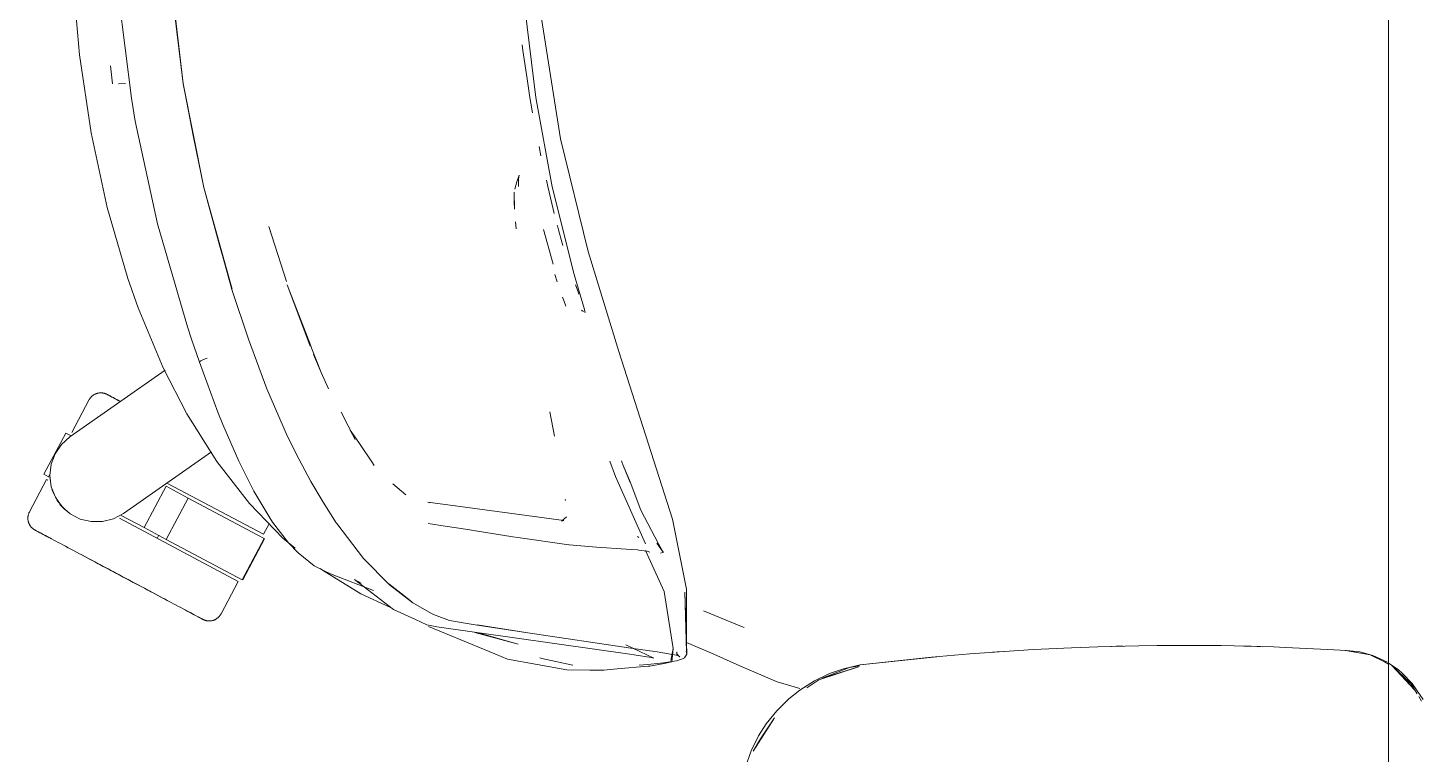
# Model space of a CAD drawing. Header units: millimetres. Extents: x 79795 to 317870, y -36033 to 97293.
# Drawn here: x 200268.3 to 200685.8, y 30466.5 to 30683.9 of the extents above; entities that cross this region are included whole.
import ezdxf

# ---------------------------------------------------------------- set-up
doc = ezdxf.new("R2010")
doc.units = ezdxf.units.MM
doc.header["$MEASUREMENT"] = 0
doc.layers.add('G-IMPT', color=8, linetype='CONTINUOUS', lineweight=9)
doc.layers.add('I-FURN', color=8, linetype='CONTINUOUS', lineweight=9)

msp = doc.modelspace()

# ---------------------------------------------------------------- linework, layer by layer
at = {"layer": 'G-IMPT'}
for p, q in [((200283.76, 30675.85), (200281.5, 30701.42)), ((200311.03, 30698.74), (200314.85, 30667.15)), ((200311.07, 30698.78), (200314.85, 30667.23)), ((200311.07, 30698.78), (200312.91, 30682.71)), ((200295.5, 30693.05), (200299.32, 30662.88)), ((200420.42, 30663.01), (200417.12, 30689.93)), ((200427.81, 30650.66), (200421.82, 30688.57)), ((200314.85, 30667.23), (200312.91, 30682.71)), ((200287.26, 30652.43), (200283.76, 30675.85)), ((200416.5, 30677.16), (200416.32, 30678.82)), ((200417.79, 30668.64), (200416.5, 30677.16)), ((200293.67, 30667.15), (200293.02, 30672.56)), ((200297.52, 30667.19), (200295.43, 30667.11)), ((200295.43, 30667.11), (200295.54, 30667.12)), ((200321.02, 30636.1), (200314.85, 30667.23)), ((200314.85, 30667.23), (200317.95, 30651.12)), ((200321.02, 30636.1), (200314.85, 30667.15)), ((200417.79, 30668.64), (200418.65, 30663.01)), ((200299.32, 30662.88), (200300.5, 30655.96)), ((200418.65, 30663.01), (200418.89, 30661.39)), ((200425.35, 30636.34), (200420.42, 30663.01)), ((200419.45, 30658.48), (200418.89, 30661.39)), ((200307.17, 30625.17), (200300.5, 30655.96)), ((200292.07, 30630.07), (200287.26, 30652.43)), ((200321.02, 30636.1), (200317.95, 30651.12)), ((200427.81, 30650.66), (200436.12, 30616.98)), ((200421.37, 30648.38), (200421.91, 30645.56)), ((200414.78, 30637.8), (200414.17, 30635.64)), ((200415.46, 30639.75), (200414.78, 30637.8)), ((200415.25, 30638.7), (200415.21, 30636.4)), ((200415.25, 30638.7), (200415.46, 30639.75)), ((200423.57, 30638.33), (200424.03, 30636.36)), ((200325.68, 30618.86), (200321.02, 30636.1)), ((200321.02, 30636.1), (200329.41, 30605.6)), ((200321.02, 30636.1), (200329.45, 30605.69)), ((200413.92, 30634.69), (200414.01, 30629.64)), ((200413.92, 30634.69), (200413.93, 30631.91)), ((200415.2, 30636.54), (200415.21, 30636.4)), ((200425.58, 30629.61), (200424.03, 30636.36)), ((200425.35, 30636.34), (200431.9, 30610.02)), ((200298.24, 30608.82), (200292.07, 30630.07)), ((200414.01, 30629.64), (200413.93, 30631.91)), ((200425.58, 30629.61), (200425.92, 30628.31)), ((200414.32, 30625.84), (200414.54, 30623.75)), ((200307.17, 30625.17), (200316.11, 30594.34)), ((200340.47, 30624.42), (200341.55, 30620.98)), ((200340.47, 30624.42), (200345.73, 30607.93)), ((200425.61, 30613.12), (200422.7, 30623.52)), ((200426.88, 30624.59), (200426.84, 30624.77)), ((200427.2, 30623.45), (200426.88, 30624.59)), ((200427.2, 30623.45), (200428.31, 30619.45)), ((200325.68, 30618.86), (200329.45, 30605.69)), ((200428.31, 30619.45), (200428.52, 30618.76)), ((200445.31, 30587), (200436.12, 30616.98)), ((200298.24, 30608.82), (200301.32, 30600.09)), ((200426.06, 30610.03), (200426.78, 30607.82)), ((200431.9, 30610.02), (200434.97, 30599.6)), ((200329.41, 30605.6), (200334.42, 30590.69)), ((200346.01, 30606.94), (200352.82, 30588.54)), ((200346.01, 30606.94), (200352.72, 30589.5)), ((200433.06, 30604.83), (200432.31, 30606.92)), ((200433.06, 30604.83), (200433.3, 30604.17)), ((200428.77, 30602.27), (200428.4, 30603.28)), ((200428.77, 30602.27), (200429.38, 30600.61)), ((200301.32, 30600.09), (200308.84, 30582.11)), ((200434.07, 30599.34), (200434.29, 30599.19)), ((200434.07, 30599.34), (200434.69, 30598.96)), ((200435.04, 30599.33), (200434.97, 30599.6)), ((200435.11, 30599.03), (200435.04, 30599.33)), ((200435.08, 30598.57), (200435.16, 30598.8)), ((200435.16, 30598.8), (200435.11, 30599.03)), ((200316.11, 30594.34), (200317.3, 30590.73)), ((200319.71, 30583.8), (200317.3, 30590.73)), ((200339.87, 30575.81), (200334.42, 30590.69)), ((200352.72, 30589.5), (200353.38, 30587.77)), ((200356.11, 30580.69), (200353.38, 30587.77)), ((200319.67, 30583.8), (200319.71, 30583.93)), ((200325.25, 30568.84), (200319.67, 30583.8)), ((200319.71, 30583.93), (200320.11, 30584.2)), ((200319.71, 30583.93), (200319.72, 30583.98)), ((200319.71, 30583.93), (200319.71, 30583.8)), ((200320.11, 30584.2), (200319.72, 30583.98)), ((200320.94, 30584.58), (200320.11, 30584.2)), ((200320.3, 30584.3), (200320.11, 30584.2)), ((200320.94, 30584.58), (200320.3, 30584.3)), ((200320.94, 30584.58), (200322, 30585.01)), ((200320.94, 30584.58), (200321.4, 30584.78)), ((200322, 30585.01), (200321.4, 30584.78)), ((200356.11, 30580.69), (200353.8, 30586.13)), ((200445.31, 30587), (200461.3, 30536.76)), ((200315.93, 30568.34), (200308.84, 30582.11)), ((200358.3, 30575.84), (200356.11, 30580.69)), ((200339.87, 30575.81), (200346.05, 30561.58)), ((200324.9, 30554.04), (200315.93, 30568.34)), ((200326.73, 30565.16), (200325.25, 30568.84)), ((200362.17, 30568.8), (200366.36, 30560.69)), ((200424.59, 30568.89), (200426, 30561.63)), ((200331.5, 30554.2), (200326.73, 30565.16)), ((200364.86, 30563.47), (200367.42, 30559.71)), ((200364.86, 30563.47), (200366.36, 30560.69)), ((200349.44, 30554.86), (200346.05, 30561.58)), ((200367.42, 30559.71), (200367.81, 30559.13)), ((200367.81, 30559.13), (200371.3, 30554)), ((200349.44, 30554.86), (200353.01, 30548.06)), ((200446.6, 30552.84), (200446.04, 30554.26)), ((200324.9, 30554.04), (200334.71, 30541.44)), ((200331.72, 30553.76), (200331.5, 30554.2)), ((200331.5, 30554.2), (200336.02, 30545.15)), ((200331.5, 30554.2), (200335.72, 30545.75)), ((200331.72, 30553.76), (200336.02, 30545.15)), ((200371.3, 30554), (200372.05, 30552.9)), ((200442.58, 30554.17), (200444.32, 30549.58)), ((200448.62, 30547.95), (200446.6, 30552.84)), ((200446.6, 30552.84), (200448.62, 30547.74)), ((200448.62, 30547.74), (200447.22, 30551.28)), ((200356.78, 30541.84), (200353.01, 30548.06)), ((200377.58, 30547.37), (200381.48, 30544.03)), ((200444.32, 30549.58), (200453.24, 30529.42)), ((200451.87, 30539.48), (200448.62, 30547.95)), ((200336.02, 30545.15), (200335.72, 30545.75)), ((200336.02, 30545.15), (200340.76, 30537.15)), ((200356.78, 30541.84), (200360.66, 30535.74)), ((200401.43, 30540.09), (200388.08, 30541.87)), ((200388.08, 30541.87), (200388.55, 30541.72)), ((200429.27, 30542.41), (200429.22, 30542.76)), ((200344.67, 30531.15), (200334.71, 30541.44)), ((200401.43, 30540.09), (200428.76, 30536.35)), ((200451.87, 30539.48), (200457.15, 30529.37)), ((200341.62, 30535.86), (200340.76, 30537.15)), ((200346.34, 30529.73), (200341.62, 30535.86)), ((200360.83, 30535.48), (200360.66, 30535.74)), ((200368.85, 30525.05), (200360.83, 30535.48)), ((200393.24, 30534.73), (200388.17, 30535.48)), ((200393.24, 30534.73), (200400.08, 30533.67)), ((200400.08, 30533.67), (200401.74, 30533.41)), ((200413.51, 30531.54), (200401.74, 30533.41)), ((200429.62, 30537.47), (200428.06, 30536.22)), ((200428.27, 30536.26), (200428.5, 30536.3)), ((200428.76, 30536.35), (200428.5, 30536.3)), ((200461.3, 30536.76), (200465.49, 30515.8)), ((200348.34, 30528.15), (200344.67, 30531.15)), ((200346.34, 30529.73), (200349.23, 30526.7)), ((200415.06, 30531.3), (200413.51, 30531.54)), ((200430.28, 30529.09), (200415.06, 30531.3)), ((200450.87, 30531.59), (200451.3, 30531.32)), ((200458.5, 30526.91), (200456.66, 30529.62)), ((200458.5, 30526.91), (200457.15, 30529.37)), ((200354.09, 30522.84), (200349.23, 30526.7)), ((200376.58, 30517.15), (200368.85, 30525.05)), ((200430.28, 30529.09), (200430.36, 30529.08)), ((200430.36, 30529.08), (200438.6, 30528.46)), ((200447.45, 30527.82), (200438.6, 30528.46)), ((200447.45, 30527.82), (200450.85, 30527.57)), ((200451.23, 30527.53), (200450.85, 30527.57)), ((200451.23, 30527.53), (200453.69, 30527.24)), ((200458.86, 30515.1), (200453.28, 30527.39)), ((200453.69, 30527.24), (200453.75, 30527.22)), ((200454.52, 30526.95), (200453.75, 30527.22)), ((200457.79, 30526.63), (200458.47, 30526.78)), ((200458.47, 30526.78), (200458.5, 30526.91)), ((200458.5, 30526.91), (200458.53, 30527.08)), ((200355.23, 30522.23), (200354.09, 30522.84)), ((200355.23, 30522.23), (200357.67, 30521.05)), ((200356.59, 30521.53), (200355.82, 30522.04)), ((200356.59, 30521.53), (200368.04, 30514.41)), ((200357.67, 30521.05), (200359.9, 30519.98)), ((200371.8, 30515.47), (200359.9, 30519.98)), ((200366.15, 30518.7), (200377.8, 30509.79)), ((200366.15, 30518.7), (200368.1, 30517.59)), ((200383.32, 30512.05), (200376.38, 30517.45)), ((200376.38, 30517.45), (200379.95, 30514.64)), ((200376.58, 30517.15), (200383.55, 30511.73)), ((200368.04, 30514.41), (200376.66, 30510.43)), ((200383.32, 30512.05), (200379.95, 30514.64)), ((200458.86, 30515.1), (200461.58, 30498.06)), ((200465.05, 30514.92), (200465.64, 30496.47)), ((200465.05, 30514.92), (200465.54, 30496.94)), ((200465.49, 30515.8), (200465.54, 30496.94)), ((200377.8, 30509.79), (200384.37, 30506.72)), ((200383.55, 30511.73), (200389.39, 30508.44)), ((200389.81, 30508.22), (200389.39, 30508.44)), ((200470.64, 30509.37), (200482.49, 30504.45)), ((200384.37, 30506.72), (200387.74, 30505.16)), ((200390.73, 30504.51), (200387.74, 30505.16)), ((200388.3, 30504.67), (200404.75, 30497.87)), ((200389.81, 30508.22), (200394.6, 30506.47)), ((200437.95, 30497.83), (200390.73, 30504.51)), ((200394.6, 30506.47), (200402.27, 30505.17)), ((200417.43, 30502.87), (200402.27, 30505.17)), ((200417.43, 30502.87), (200402.85, 30505.11)), ((200418.04, 30502.78), (200402.85, 30505.11)), ((200482.76, 30504.34), (200482.49, 30504.45)), ((200415.15, 30499.38), (200402.2, 30502.89)), ((200415.15, 30499.38), (200403.26, 30502.74)), ((200418.04, 30502.78), (200448.91, 30498.22)), ((200404.75, 30497.87), (200408.11, 30496.48)), ((200411.97, 30494.89), (200408.11, 30496.48)), ((200437.95, 30497.83), (200448.61, 30496.39)), ((200447.36, 30499.21), (200455.79, 30495.2)), ((200449.91, 30496.18), (200448.61, 30496.39)), ((200448.91, 30498.22), (200456.76, 30497.11)), ((200454.93, 30495.35), (200449.91, 30496.18)), ((200463.03, 30496), (200456.76, 30497.11)), ((200460.89, 30494.48), (200461.58, 30498.06)), ((200460.89, 30494.48), (200461.52, 30498.02)), ((200461.52, 30498.02), (200461.13, 30494.07)), ((200462.41, 30496.17), (200463.51, 30495.61)), ((200462.41, 30496.17), (200463.03, 30496)), ((200462.68, 30496.55), (200462.61, 30497.05)), ((200462.68, 30496.55), (200463.01, 30496.01)), ((200463.01, 30496.01), (200463.51, 30495.61)), ((200464.9, 30495.29), (200465.27, 30495.78)), ((200465.66, 30496.36), (200465.27, 30495.78)), ((200465.66, 30496.36), (200465.47, 30497.22)), ((200465.47, 30497.22), (200465.5, 30497.11)), ((200465.54, 30496.94), (200465.5, 30497.11)), ((200473.7, 30496.34), (200465.53, 30499.91)), ((200465.64, 30496.47), (200465.54, 30496.94)), ((200481.53, 30492.92), (200473.7, 30496.34)), ((200538.93, 30495.5), (200550.32, 30496.48)), ((200560.61, 30497.21), (200550.32, 30496.48)), ((200558.57, 30497.07), (200557.15, 30496.94)), ((200558.57, 30497.07), (200560.47, 30497.16)), ((200560.61, 30497.21), (200569.48, 30497.77)), ((200580.79, 30498.31), (200569.48, 30497.77)), ((200580.79, 30498.31), (200588.67, 30498.6)), ((200600.98, 30498.9), (200588.67, 30498.6)), ((200592.54, 30498.68), (200594.2, 30498.76)), ((200594.2, 30498.76), (200596.28, 30498.76)), ((200600.98, 30498.9), (200606.45, 30498.97)), ((200621.16, 30498.98), (200606.45, 30498.97)), ((200625.67, 30498.93), (200621.16, 30498.98)), ((200625.67, 30498.93), (200641.34, 30498.55)), ((200632.4, 30498.75), (200634.61, 30498.75)), ((200637.94, 30498.61), (200634.61, 30498.75)), ((200641.34, 30498.55), (200644.89, 30498.42)), ((200657.45, 30497.81), (200644.89, 30498.42)), ((200657.45, 30497.81), (200663.11, 30497.52)), ((200670.23, 30496.15), (200662.89, 30497.52)), ((200663.11, 30497.52), (200667.12, 30497.03)), ((200667.12, 30497.03), (200671.07, 30495.96)), ((200674.49, 30494.05), (200670.23, 30496.15)), ((200675.4, 30493.97), (200671.07, 30495.96)), ((200429.67, 30491.65), (200411.97, 30494.89)), ((200422.22, 30495.1), (200421.65, 30495.26)), ((200431.53, 30493.06), (200422.22, 30495.1)), ((200429.67, 30491.65), (200436.63, 30491.62)), ((200440.8, 30491.62), (200436.63, 30491.62)), ((200444.76, 30491.96), (200440.8, 30491.62)), ((200444.76, 30491.96), (200454.09, 30492.77)), ((200453.92, 30493.29), (200451.33, 30493.07)), ((200453.92, 30493.29), (200458.6, 30493.8)), ((200454.09, 30492.77), (200454.55, 30492.81)), ((200458.8, 30493.62), (200454.55, 30492.81)), ((200455.79, 30495.2), (200454.93, 30495.35)), ((200459.22, 30493.88), (200458.6, 30493.8)), ((200458.8, 30493.62), (200461.13, 30494.07)), ((200459.22, 30493.88), (200462.5, 30494.42)), ((200462.5, 30494.42), (200464.36, 30494.97)), ((200464.9, 30495.29), (200464.36, 30494.97)), ((200492.66, 30488.06), (200481.53, 30492.92)), ((200505.14, 30488.74), (200516.99, 30492.56)), ((200514.36, 30492.35), (200506.18, 30489.15)), ((200507.85, 30489.65), (200516.99, 30492.56)), ((200508.4, 30490.54), (200512.53, 30491.99)), ((200517.49, 30493.14), (200512.53, 30491.99)), ((200517.41, 30492.93), (200514.36, 30492.35)), ((200517.49, 30493.14), (200540.44, 30495.6)), ((200517.49, 30493.14), (200538.93, 30495.5)), ((200517.49, 30493.14), (200520.31, 30493.48)), ((200540.44, 30495.6), (200520.31, 30493.48)), ((200674.49, 30494.05), (200675.76, 30493.43)), ((200675.76, 30493.72), (200678.62, 30491.77)), ((200676.73, 30492.95), (200679.14, 30490.72)), ((200683.63, 30485.56), (200676.73, 30492.95)), ((200682.44, 30487.64), (200676.73, 30492.95)), ((200679.94, 30490.63), (200678.62, 30491.77)), ((200492.66, 30488.06), (200499.45, 30486.1)), ((200503.82, 30488.35), (200499.49, 30485.62)), ((200505.14, 30488.74), (200501.56, 30486.32)), ((200503.82, 30488.35), (200508.4, 30490.54)), ((200505.14, 30488.74), (200507.85, 30489.65)), ((200682.22, 30487.18), (200679.14, 30490.72)), ((200679.94, 30490.63), (200682.8, 30487.59)), ((200684.32, 30484.49), (200682.44, 30487.64)), ((200682.8, 30487.59), (200685.25, 30484.13)), ((200496.18, 30483), (200499.49, 30485.62)), ((200683.63, 30485.56), (200682.35, 30487.03)), ((200685.65, 30482.26), (200684.79, 30483.7)), ((200686.06, 30482.76), (200685.25, 30484.13)), ((200492.58, 30479.45), (200489.39, 30475.47)), ((200492.58, 30479.45), (200496.18, 30483)), ((200485.53, 30467.32), (200491.85, 30477.27)), ((200487.12, 30471.93), (200489.39, 30475.47)), ((200487.69, 30471), (200491.85, 30477.27)), ((200484.88, 30467.42), (200487.12, 30471.93)), ((200485.53, 30467.32), (200487.69, 30471)), ((200484.88, 30467.42), (200483.17, 30462.64))]:
    msp.add_line(p, q, dxfattribs=at)
at = {"layer": 'I-FURN'}
for p, q in [((200675.76, 31408.33), (200675.76, 30008.33)), ((200675.76, 30008.33), (200675.76, 31408.33)), ((200280.87, 30561.42), (200309.46, 30581.44)), ((200286.61, 30572.47), (200281.46, 30562.78)), ((200286.61, 30572.47), (200286.69, 30572.61)), ((200286.69, 30572.61), (200286.77, 30572.75)), ((200286.77, 30572.75), (200286.86, 30572.88)), ((200286.86, 30572.88), (200286.96, 30573.01)), ((200286.96, 30573.01), (200287.06, 30573.14)), ((200287.06, 30573.14), (200287.16, 30573.26)), ((200287.16, 30573.26), (200287.27, 30573.38)), ((200287.27, 30573.38), (200287.39, 30573.49)), ((200287.39, 30573.49), (200287.51, 30573.6)), ((200287.51, 30573.6), (200287.63, 30573.7)), ((200287.63, 30573.7), (200287.76, 30573.8)), ((200287.76, 30573.8), (200287.89, 30573.9)), ((200287.89, 30573.9), (200288.02, 30573.99)), ((200288.02, 30573.99), (200288.16, 30574.07)), ((200288.16, 30574.07), (200288.3, 30574.15)), ((200288.3, 30574.15), (200288.45, 30574.22)), ((200288.45, 30574.22), (200288.59, 30574.28)), ((200288.59, 30574.28), (200288.74, 30574.34)), ((200288.74, 30574.34), (200288.89, 30574.4)), ((200288.89, 30574.4), (200289.05, 30574.45)), ((200289.05, 30574.45), (200289.2, 30574.49)), ((200289.2, 30574.49), (200289.36, 30574.52)), ((200289.36, 30574.52), (200289.52, 30574.55)), ((200289.52, 30574.55), (200289.68, 30574.58)), ((200289.68, 30574.58), (200289.84, 30574.59)), ((200289.84, 30574.59), (200290, 30574.6)), ((200290, 30574.6), (200290.16, 30574.61)), ((200290.16, 30574.61), (200290.32, 30574.6)), ((200290.32, 30574.6), (200290.48, 30574.59)), ((200290.48, 30574.59), (200290.64, 30574.58)), ((200290.64, 30574.58), (200290.8, 30574.56)), ((200290.8, 30574.56), (200290.96, 30574.53)), ((200290.96, 30574.53), (200291.12, 30574.49)), ((200291.12, 30574.49), (200291.28, 30574.45)), ((200291.28, 30574.45), (200291.43, 30574.4)), ((200291.43, 30574.4), (200291.58, 30574.35)), ((200291.58, 30574.35), (200291.73, 30574.29)), ((200291.73, 30574.29), (200291.88, 30574.23)), ((200291.88, 30574.23), (200292.02, 30574.15)), ((200292.02, 30574.15), (200292.06, 30574.13)), ((200292.06, 30574.13), (200292.08, 30574.12)), ((200292.07, 30574.13), (200292.06, 30574.13)), ((200292.11, 30574.11), (200292.07, 30574.13)), ((200292.08, 30574.12), (200292.14, 30574.09)), ((200292.19, 30574.07), (200292.11, 30574.11)), ((200292.14, 30574.09), (200292.24, 30574.04)), ((200292.31, 30574), (200292.19, 30574.07)), ((200292.24, 30574.04), (200292.38, 30573.96)), ((200292.48, 30573.91), (200292.31, 30574)), ((200292.38, 30573.96), (200292.56, 30573.87)), ((200292.68, 30573.81), (200292.48, 30573.91)), ((200292.56, 30573.87), (200292.78, 30573.75)), ((200292.92, 30573.68), (200292.68, 30573.81)), ((200292.78, 30573.75), (200293.04, 30573.61)), ((200293.2, 30573.53), (200292.92, 30573.68)), ((200293.04, 30573.61), (200293.34, 30573.46)), ((200293.51, 30573.36), (200293.2, 30573.53)), ((200293.34, 30573.46), (200293.67, 30573.28)), ((200293.87, 30573.17), (200293.51, 30573.36)), ((200293.67, 30573.28), (200294.05, 30573.08)), ((200294.26, 30572.96), (200293.87, 30573.17)), ((200294.05, 30573.08), (200294.46, 30572.86)), ((200294.69, 30572.74), (200294.26, 30572.96)), ((200294.46, 30572.86), (200294.9, 30572.62)), ((200295.16, 30572.49), (200294.69, 30572.74)), ((200294.9, 30572.62), (200295.38, 30572.37)), ((200295.66, 30572.22), (200295.16, 30572.49)), ((200295.38, 30572.37), (200295.9, 30572.09)), ((200296.02, 30572.03), (200295.66, 30572.22)), ((200295.9, 30572.09), (200296.02, 30572.03)), ((200279.71, 30562.58), (200273.14, 30550.22)), ((200279.71, 30562.58), (200281.11, 30561.84)), ((200276.46, 30556.38), (200278.36, 30559.17)), ((200278.36, 30559.17), (200280.87, 30561.42)), ((200281.11, 30561.84), (200281.02, 30561.88)), ((200275.29, 30553.22), (200276.46, 30556.38)), ((200323.35, 30557), (200296.92, 30538.5)), ((200274.53, 30549.48), (200273.14, 30550.22)), ((200274.53, 30549.48), (200274.93, 30550.23)), ((200274.9, 30549.86), (200275.29, 30553.22)), ((200273.95, 30548.65), (200268.8, 30538.97)), ((200273.95, 30548.65), (200274.33, 30548.46)), ((200274.45, 30549.52), (200274.53, 30549.48)), ((200275.33, 30546.52), (200274.9, 30549.86)), ((200276.55, 30543.37), (200275.33, 30546.52)), ((200309.69, 30546.64), (200303.12, 30534.28)), ((200309.69, 30546.64), (200316.33, 30543.11)), ((200310.16, 30547.52), (200338.85, 30532.27)), ((200278.48, 30540.61), (200276.55, 30543.37)), ((200277.03, 30542.53), (200279.32, 30539.75)), ((200316.33, 30543.11), (200309.76, 30530.75)), ((200316.33, 30543.11), (200337.14, 30532.04)), ((200268.34, 30537.39), (200268.36, 30537.55)), ((200268.36, 30537.55), (200268.38, 30537.71)), ((200268.38, 30537.71), (200268.41, 30537.87)), ((200268.41, 30537.87), (200268.44, 30538.03)), ((200268.44, 30538.03), (200268.48, 30538.18)), ((200268.48, 30538.18), (200268.53, 30538.34)), ((200268.53, 30538.34), (200268.58, 30538.49)), ((200268.58, 30538.49), (200268.64, 30538.64)), ((200268.64, 30538.64), (200268.71, 30538.79)), ((200268.71, 30538.79), (200268.78, 30538.93)), ((200268.78, 30538.93), (200268.8, 30538.97)), ((200281.02, 30538.39), (200278.48, 30540.61)), ((200279.32, 30539.75), (200280.74, 30538.59)), ((200284.02, 30536.84), (200281.02, 30538.39)), ((200296.92, 30538.5), (200293.95, 30536.91)), ((200303.12, 30534.28), (200296.06, 30538.03)), ((200268.33, 30537.23), (200268.34, 30537.39)), ((200268.33, 30537.07), (200268.33, 30537.23)), ((200268.33, 30536.91), (200268.33, 30537.07)), ((200268.34, 30536.75), (200268.33, 30536.91)), ((200268.36, 30536.59), (200268.34, 30536.75)), ((200268.38, 30536.43), (200268.36, 30536.59)), ((200268.41, 30536.27), (200268.38, 30536.43)), ((200268.45, 30536.11), (200268.41, 30536.27)), ((200268.49, 30535.96), (200268.45, 30536.11)), ((200268.54, 30535.8), (200268.49, 30535.96)), ((200268.59, 30535.65), (200268.54, 30535.8)), ((200268.65, 30535.5), (200268.59, 30535.65)), ((200268.72, 30535.35), (200268.65, 30535.5)), ((200268.79, 30535.21), (200268.72, 30535.35)), ((200268.87, 30535.07), (200268.79, 30535.21)), ((200268.95, 30534.93), (200268.87, 30535.07)), ((200269.04, 30534.79), (200268.95, 30534.93)), ((200269.13, 30534.66), (200269.04, 30534.79)), ((200269.23, 30534.54), (200269.13, 30534.66)), ((200269.33, 30534.41), (200269.23, 30534.54)), ((200269.44, 30534.29), (200269.33, 30534.41)), ((200269.56, 30534.18), (200269.44, 30534.29)), ((200269.67, 30534.07), (200269.56, 30534.18)), ((200269.8, 30533.97), (200269.67, 30534.07)), ((200269.92, 30533.87), (200269.8, 30533.97)), ((200270.05, 30533.77), (200269.92, 30533.87)), ((200270.19, 30533.68), (200270.05, 30533.77)), ((200270.33, 30533.6), (200270.19, 30533.68)), ((200270.47, 30533.52), (200270.33, 30533.6)), ((200270.51, 30533.49), (200270.47, 30533.52)), ((200270.47, 30533.52), (200270.47, 30533.52)), ((200270.47, 30533.52), (200270.49, 30533.51)), ((200270.49, 30533.51), (200270.55, 30533.48)), ((200270.6, 30533.45), (200270.51, 30533.49)), ((200270.55, 30533.48), (200270.65, 30533.42)), ((200270.72, 30533.38), (200270.6, 30533.45)), ((200270.65, 30533.42), (200270.79, 30533.35)), ((200270.88, 30533.3), (200270.72, 30533.38)), ((200270.79, 30533.35), (200270.97, 30533.25)), ((200287.3, 30536.06), (200284.02, 30536.84)), ((200290.68, 30536.08), (200287.3, 30536.06)), ((200293.95, 30536.91), (200290.68, 30536.08)), ((200295.78, 30537.05), (200331.34, 30518.14)), ((200309.76, 30530.75), (200303.12, 30534.28)), ((200338.85, 30532.27), (200340.53, 30535.42)), ((200271.08, 30533.19), (200270.88, 30533.3)), ((200270.97, 30533.25), (200271.19, 30533.14)), ((200271.32, 30533.06), (200271.08, 30533.19)), ((200271.19, 30533.14), (200271.45, 30533)), ((200271.6, 30532.92), (200271.32, 30533.06)), ((200271.45, 30533), (200271.74, 30532.84)), ((200271.92, 30532.75), (200271.6, 30532.92)), ((200271.74, 30532.84), (200272.08, 30532.66)), ((200272.27, 30532.56), (200271.92, 30532.75)), ((200272.08, 30532.66), (200272.45, 30532.46)), ((200272.67, 30532.35), (200272.27, 30532.56)), ((200272.45, 30532.46), (200272.86, 30532.25)), ((200273.1, 30532.12), (200272.67, 30532.35)), ((200272.86, 30532.25), (200273.31, 30532.01)), ((200273.56, 30531.87), (200273.1, 30532.12)), ((200273.31, 30532.01), (200273.79, 30531.75)), ((200274.06, 30531.61), (200273.56, 30531.87)), ((200273.79, 30531.75), (200274.31, 30531.48)), ((200274.6, 30531.32), (200274.06, 30531.61)), ((200274.31, 30531.48), (200274.86, 30531.18)), ((200275.17, 30531.02), (200274.6, 30531.32)), ((200274.86, 30531.18), (200275.44, 30530.87)), ((200275.44, 30530.87), (200276.06, 30530.55)), ((200276.06, 30530.55), (200276.71, 30530.2)), ((200276.71, 30530.2), (200277.38, 30529.84)), ((200277.38, 30529.84), (200278.09, 30529.46)), ((200278.09, 30529.46), (200278.83, 30529.07)), ((200307.06, 30531.05), (200307.58, 30532.03)), ((200332.47, 30518.67), (200309.76, 30530.75)), ((200339.04, 30531.04), (200332.47, 30518.67)), ((200332.64, 30518.58), (200339.21, 30530.95)), ((200337.19, 30532.02), (200339.04, 30531.04)), ((200278.83, 30529.07), (200279.59, 30528.67)), ((200279.59, 30528.67), (200280.38, 30528.25)), ((200280.38, 30528.25), (200281.19, 30527.82)), ((200281.19, 30527.82), (200282.02, 30527.37)), ((200282.02, 30527.37), (200282.88, 30526.92)), ((200282.88, 30526.92), (200283.76, 30526.45)), ((200283.76, 30526.45), (200284.65, 30525.98)), ((200285.14, 30525.72), (200284.24, 30526.2)), ((200284.65, 30525.98), (200285.57, 30525.49)), ((200286.07, 30525.22), (200285.14, 30525.72)), ((200285.57, 30525.49), (200286.5, 30525)), ((200287, 30524.73), (200286.07, 30525.22)), ((200286.5, 30525), (200287.44, 30524.49)), ((200287.95, 30524.22), (200287, 30524.73)), ((200287.44, 30524.49), (200288.4, 30523.99)), ((200288.92, 30523.71), (200287.95, 30524.22)), ((200288.4, 30523.99), (200289.37, 30523.47)), ((200289.89, 30523.19), (200288.92, 30523.71)), ((200289.37, 30523.47), (200290.34, 30522.95)), ((200290.88, 30522.67), (200289.89, 30523.19)), ((200290.34, 30522.95), (200291.33, 30522.42)), ((200291.87, 30522.14), (200290.88, 30522.67)), ((200291.33, 30522.42), (200292.33, 30521.9)), ((200292.86, 30521.61), (200291.87, 30522.14)), ((200292.33, 30521.9), (200293.32, 30521.36)), ((200293.87, 30521.08), (200292.86, 30521.61)), ((200293.32, 30521.36), (200294.33, 30520.83)), ((200294.87, 30520.54), (200293.87, 30521.08)), ((200294.33, 30520.83), (200295.33, 30520.3)), ((200295.88, 30520.01), (200294.87, 30520.54)), ((200295.33, 30520.3), (200296.34, 30519.76)), ((200296.88, 30519.47), (200295.88, 30520.01)), ((200296.34, 30519.76), (200297.34, 30519.23)), ((200297.88, 30518.94), (200296.88, 30519.47)), ((200297.34, 30519.23), (200298.34, 30518.7)), ((200298.88, 30518.41), (200297.88, 30518.94)), ((200298.34, 30518.7), (200299.34, 30518.17)), ((200299.88, 30517.88), (200298.88, 30518.41)), ((200299.34, 30518.17), (200300.33, 30517.64)), ((200300.86, 30517.36), (200299.88, 30517.88)), ((200300.33, 30517.64), (200301.32, 30517.12)), ((200301.84, 30516.84), (200300.86, 30517.36)), ((200301.32, 30517.12), (200302.29, 30516.6)), ((200302.81, 30516.32), (200301.84, 30516.84)), ((200326.19, 30508.45), (200331.34, 30518.14)), ((200302.29, 30516.6), (200303.25, 30516.09)), ((200303.77, 30515.81), (200302.81, 30516.32)), ((200303.25, 30516.09), (200304.2, 30515.58)), ((200304.71, 30515.31), (200303.77, 30515.81)), ((200304.2, 30515.58), (200305.14, 30515.08)), ((200305.64, 30514.82), (200304.71, 30515.31)), ((200305.14, 30515.08), (200306.06, 30514.59)), ((200306.56, 30514.33), (200305.64, 30514.82)), ((200306.06, 30514.59), (200306.97, 30514.11)), ((200307.45, 30513.85), (200306.56, 30514.33)), ((200306.97, 30514.11), (200307.86, 30513.64)), ((200308.33, 30513.39), (200307.45, 30513.85)), ((200307.86, 30513.64), (200308.73, 30513.18)), ((200309.19, 30512.93), (200308.33, 30513.39)), ((200308.73, 30513.18), (200309.57, 30512.73)), ((200310.02, 30512.49), (200309.19, 30512.93)), ((200309.57, 30512.73), (200310.4, 30512.29)), ((200310.4, 30512.29), (200311.2, 30511.86)), ((200311.2, 30511.86), (200311.97, 30511.45)), ((200311.97, 30511.45), (200312.72, 30511.05)), ((200312.72, 30511.05), (200313.45, 30510.67)), ((200313.45, 30510.67), (200314.14, 30510.3)), ((200314.14, 30510.3), (200314.8, 30509.94)), ((200314.8, 30509.94), (200315.44, 30509.61)), ((200315.44, 30509.61), (200316.04, 30509.29)), ((200316.35, 30509.12), (200315.77, 30509.43)), ((200316.04, 30509.29), (200316.61, 30508.98)), ((200316.9, 30508.83), (200316.35, 30509.12)), ((200316.61, 30508.98), (200317.14, 30508.7)), ((200317.42, 30508.55), (200316.9, 30508.83)), ((200317.14, 30508.7), (200317.64, 30508.43)), ((200317.9, 30508.3), (200317.42, 30508.55)), ((200317.64, 30508.43), (200318.11, 30508.19)), ((200318.35, 30508.06), (200317.9, 30508.3)), ((200326.11, 30508.31), (200326.03, 30508.18)), ((200326.19, 30508.45), (200326.11, 30508.31)), ((200318.11, 30508.19), (200318.54, 30507.96)), ((200318.76, 30507.84), (200318.35, 30508.06)), ((200318.54, 30507.96), (200318.93, 30507.75)), ((200319.13, 30507.64), (200318.76, 30507.84)), ((200318.93, 30507.75), (200319.29, 30507.56)), ((200319.47, 30507.47), (200319.13, 30507.64)), ((200319.29, 30507.56), (200319.61, 30507.39)), ((200319.76, 30507.31), (200319.47, 30507.47)), ((200319.61, 30507.39), (200319.89, 30507.24)), ((200320.02, 30507.17), (200319.76, 30507.31)), ((200319.89, 30507.24), (200320.13, 30507.11)), ((200320.24, 30507.05), (200320.02, 30507.17)), ((200320.13, 30507.11), (200320.33, 30507.01)), ((200320.42, 30506.96), (200320.24, 30507.05)), ((200320.33, 30507.01), (200320.49, 30506.92)), ((200320.56, 30506.88), (200320.42, 30506.96)), ((200320.49, 30506.92), (200320.61, 30506.86)), ((200320.66, 30506.83), (200320.56, 30506.88)), ((200320.61, 30506.86), (200320.69, 30506.81)), ((200320.72, 30506.8), (200320.66, 30506.83)), ((200320.69, 30506.81), (200320.74, 30506.79)), ((200320.74, 30506.79), (200320.72, 30506.8)), ((200320.78, 30506.77), (200320.74, 30506.79)), ((200320.74, 30506.79), (200320.74, 30506.79)), ((200320.92, 30506.7), (200320.78, 30506.77)), ((200321.07, 30506.63), (200320.92, 30506.7)), ((200321.22, 30506.57), (200321.07, 30506.63)), ((200321.37, 30506.52), (200321.22, 30506.57)), ((200321.53, 30506.47), (200321.37, 30506.52)), ((200321.68, 30506.43), (200321.53, 30506.47)), ((200321.84, 30506.39), (200321.68, 30506.43)), ((200322, 30506.37), (200321.84, 30506.39)), ((200322.16, 30506.34), (200322, 30506.37)), ((200322.32, 30506.33), (200322.16, 30506.34)), ((200322.48, 30506.32), (200322.32, 30506.33)), ((200322.64, 30506.32), (200322.48, 30506.32)), ((200322.8, 30506.32), (200322.64, 30506.32)), ((200322.96, 30506.33), (200322.8, 30506.32)), ((200323.12, 30506.35), (200322.96, 30506.33)), ((200323.28, 30506.37), (200323.12, 30506.35)), ((200323.44, 30506.4), (200323.28, 30506.37)), ((200323.6, 30506.43), (200323.44, 30506.4)), ((200323.76, 30506.47), (200323.6, 30506.43)), ((200323.91, 30506.52), (200323.76, 30506.47)), ((200324.06, 30506.58), (200323.91, 30506.52)), ((200324.21, 30506.64), (200324.06, 30506.58)), ((200324.36, 30506.7), (200324.21, 30506.64)), ((200324.5, 30506.77), (200324.36, 30506.7)), ((200324.64, 30506.85), (200324.5, 30506.77)), ((200324.78, 30506.94), (200324.64, 30506.85)), ((200324.92, 30507.02), (200324.78, 30506.94)), ((200325.05, 30507.12), (200324.92, 30507.02)), ((200325.17, 30507.22), (200325.05, 30507.12)), ((200325.3, 30507.32), (200325.17, 30507.22)), ((200325.42, 30507.43), (200325.3, 30507.32)), ((200325.53, 30507.54), (200325.42, 30507.43)), ((200325.64, 30507.66), (200325.53, 30507.54)), ((200325.74, 30507.78), (200325.64, 30507.66)), ((200325.84, 30507.91), (200325.74, 30507.78)), ((200325.94, 30508.04), (200325.84, 30507.91)), ((200326.03, 30508.18), (200325.94, 30508.04))]:
    msp.add_line(p, q, dxfattribs=at)
for points in [[(200275, 30548.42), (200274.96, 30548.8), (200274.93, 30549.46), (200274.93, 30550), (200274.93, 30550.23)], [(200278.97, 30540.09), (200278.57, 30540.49), (200278.2, 30540.9), (200277.87, 30541.32)]]:
    msp.add_open_spline(points, degree=3, dxfattribs=at)
msp.add_open_spline([(200276.26, 30543.93), (200276.19, 30544.08), (200275.9, 30544.72), (200275.68, 30545.35), (200275.53, 30545.82)], degree=3, knots=[-0.5319761, -0.5319761, -0.5319761, -0.5319761, -0.5, -0.4, -0.4, -0.4, -0.4], dxfattribs=at)

doc.saveas('drawing.dxf')
